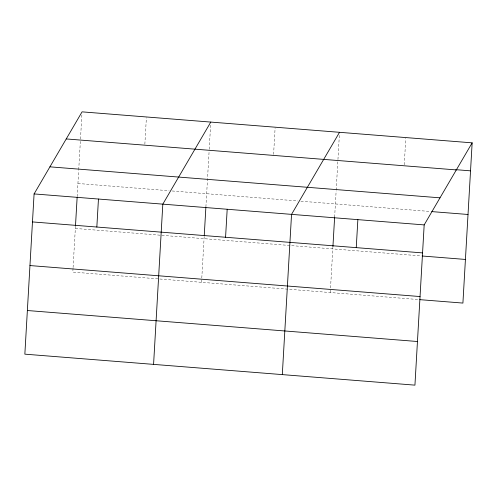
<?xml version="1.0" encoding="UTF-8"?>
<svg xmlns="http://www.w3.org/2000/svg" width="497" height="497" viewBox="0 0 497 497"><rect width="100%" height="100%" fill="white"/><g stroke="black" fill="none" stroke-linecap="round" stroke-linejoin="round"><path stroke-width="0.37" stroke-dasharray="2.48 1.86" d="M73.04 268.268L72.823 272.095L418.959 299.585M73.084 267.498L75.469 226.129M77.172 196.675L78.681 170.477M78.725 169.713L80.359 141.384M80.489 139.098L81.93 114.124M144.857 144.211L146.379 117.727M201.552 282.321L204.199 236.355M205.901 206.895L209.088 151.61M209.218 149.324L210.66 124.349M273.586 154.437L275.108 127.953M330.281 292.547L330.499 288.714M330.542 287.949L332.884 247.357M334.63 217.121L336.14 190.929M336.183 190.165L337.817 161.836M337.948 159.549L339.432 133.817M404.266 164.818L405.788 138.328M77.93 183.492L169.11 190.736M172.179 190.978L297.846 200.962M300.909 201.204L430.234 211.48M75.339 228.452L421.475 255.949"/><path stroke-width="0.75" d="M34.088 193.923L24.85 354.156L414.939 385.144L424.177 224.905L472.15 142.844L82.061 111.856L34.088 193.923L424.177 224.905M75.519 225.352L77.128 197.446M96.84 227.036L98.456 199.036M153.579 364.382L162.817 204.149L210.79 122.082M204.248 235.578L205.857 207.671M225.57 237.262L227.185 209.262M282.308 374.608L291.546 214.369L339.519 132.308M332.928 246.58L334.63 217.121M356.25 247.636L357.865 219.637M472.15 142.844L462.912 303.077L419.729 299.648M455.886 169.676L470.535 170.844M66.231 138.936L456.321 169.924M49.917 166.837L440.007 197.825M431.775 211.604L468.019 214.48M32.473 221.923L422.562 252.905M422.245 256.011L465.428 259.44M29.957 265.56L420.046 296.547M27.366 310.519L417.455 341.507"/></g></svg>
